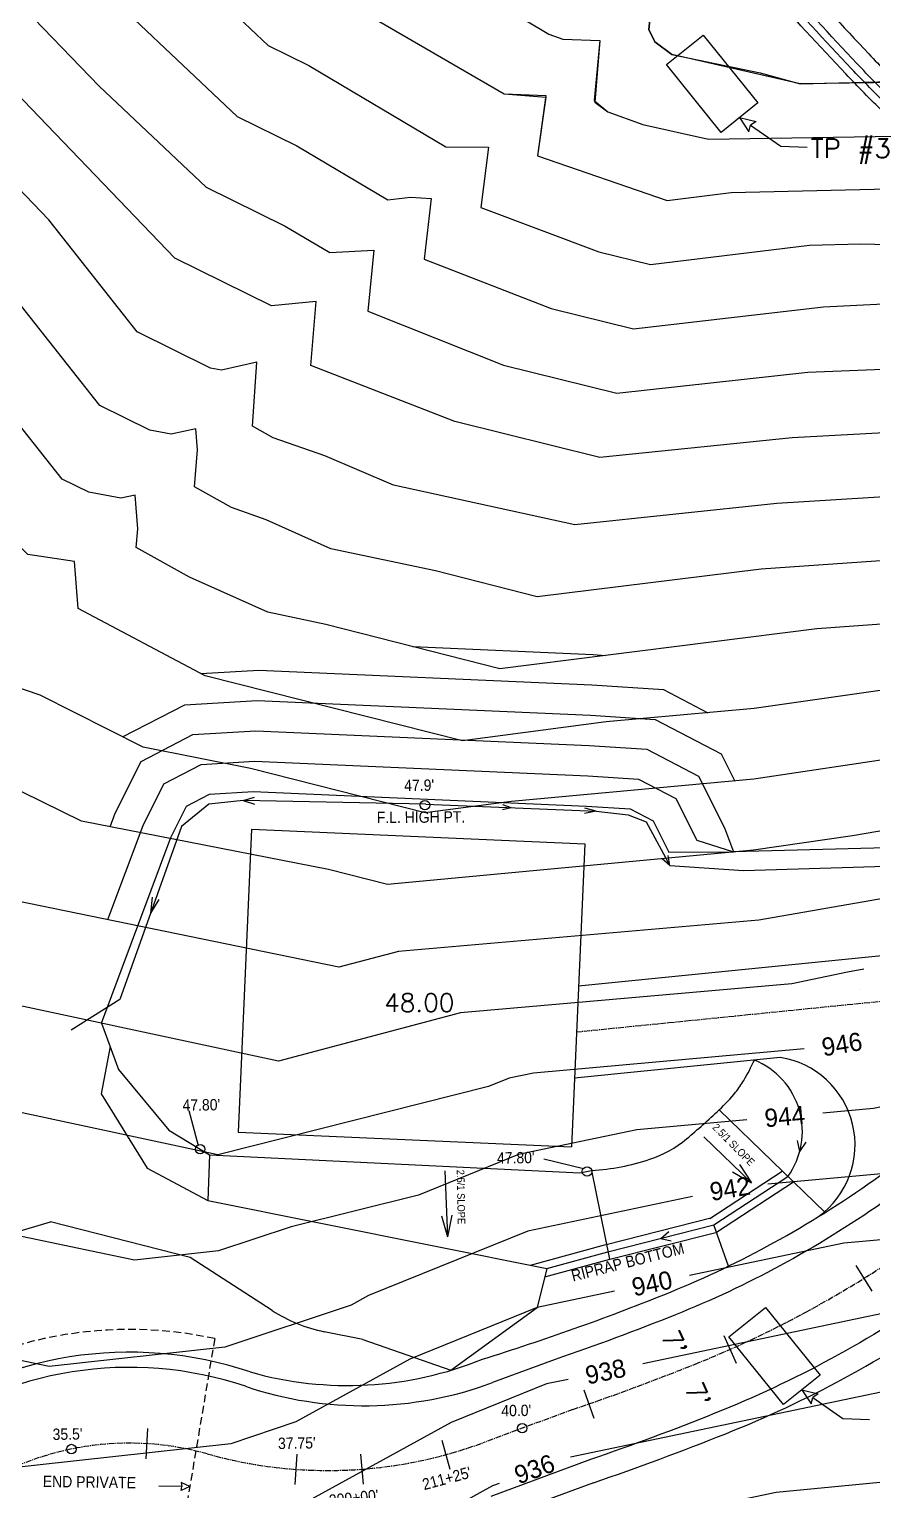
# Model space of a CAD drawing. Header units: inches. Extents: x 798 to 1921, y 392 to 1318.
# Drawn here: x 1027.8 to 1139.1, y 713.7 to 906.6 of the extents above; entities that cross this region are included whole.
import ezdxf
from ezdxf.enums import TextEntityAlignment as Align

# ---------------------------------------------------------------- set-up
doc = ezdxf.new("R2010")
doc.units = ezdxf.units.IN
doc.header["$MEASUREMENT"] = 0
for name, pattern in [('CENTER2', [1.125, 0.75, -0.125, 0.125, -0.125]), ('DASHEDX2', [1.5, 1, -0.5]), ('Solid', [0, 0])]:
    doc.linetypes.add(name, pattern=pattern)
for name, color, linetype in [('CTEXT', 251, 'Continuous'), ('CTR', 251, 'Continuous'), ('CTRINDEX', 7, 'Continuous'), ('D-BLDG', 2, 'Continuous'), ('D-CL', 5, 'CENTER2'), ('D-CONTOURS', 4, 'Continuous'), ('D-SCRATCH', 4, 'Continuous'), ('D-TEXT', 1, 'Continuous'), ('LAYER_2', 7, 'Continuous'), ('Object', 4, 'Continuous'), ('PRVT DRV', 8, 'DASHEDX2'), ('Text', 3, 'Continuous')]:
    doc.layers.add(name, color=color, linetype=linetype)
doc.styles.add('ROMANC', font='txt')
doc.styles.add('SPHAND', font='SPHAND', dxfattribs={"bigfont": 'SPHAND'})
doc.styles.get("Standard").update_dxf_attribs({"font": 'txt.shx', "height": 2})

# ---------------------------------------------------------------- blocks, each defined once
blk = doc.blocks.new('Tick')
at = {"layer": 'D-SCRATCH'}
blk.add_line((0, -2), (0, 2), dxfattribs=at)

msp = doc.modelspace()

# ---------------------------------------------------------------- linework, layer by layer
at = {"layer": 'CTR'}
for points, elevation in [([(1075.103, 1127.247), (1065.43, 1114.302), (1040.841, 1070.16), (1026.689, 1047.155), (1015.62, 1031.616), (1007.993, 1019.07), (1006.704, 1012.336), (1005.997, 989.428), (1009.837, 952.215), (1009.829, 933.62), (1013.738, 924.407), (1022.292, 914.391), (1037.061, 899.082), (1051.17, 885.74), (1061.589, 880.588), (1067.478, 877.102), (1073.28, 877.45), (1072.49, 869.393), (1090.396, 862.251), (1105.362, 858.559), (1130.567, 861.311), (1156.927, 862.372), (1182.787, 865.169), (1190.381, 867.509)], 966), ([(1086.356, 1109.824), (1084.246, 1105.32), (1057.06, 1061.528), (1035.547, 1022.912), (1030.812, 999.303), (1030.48, 988.529), (1034.226, 952.218), (1049.983, 926.544), (1063.483, 913.778), (1090.484, 898.068), (1096, 897.815), (1094.884, 889.881), (1112.02, 884.003), (1120.454, 885.033), (1148.744, 885.689), (1167.148, 885.258), (1178.533, 886.49), (1194.217, 891.321), (1213.479, 895.843), (1218.744, 897.663), (1237.576, 901.801)], 972), ([(1099.504, 1105.231), (1093.904, 1093.276), (1080.396, 1071.519), (1065.619, 1042.041), (1053.128, 1019.849), (1046.884, 990.614), (1046.801, 987.93), (1047.734, 978.883), (1058.983, 960.554), (1073.691, 934.049), (1078.212, 928.081), (1100.971, 914.449), (1106.056, 912.62), (1110.211, 912.445), (1109.595, 906.563), (1110.376, 904.912), (1112.618, 903.262), (1124.303, 900.828), (1129.556, 899.362), (1173.962, 900.515), (1211.189, 909.21), (1220.237, 912.338), (1239.002, 916.384), (1268.027, 919.134)], 976), ([(1187.932, 859.211), (1184.205, 858.062), (1165.31, 856.018), (1156.04, 854.152), (1128.514, 852.656), (1103.143, 850.077), (1083.976, 854.819), (1064.966, 862.226), (1065.707, 870.662), (1059.797, 870.072), (1047.038, 876.382), (1021.75, 902.677), (1006.817, 920.163), (999.992, 936.248), (1000.005, 968.712), (997.837, 989.728), (998.774, 1016.711), (1010.038, 1035.194), (1026.619, 1058.471), (1036.077, 1073.846), (1047.913, 1095.093)], 964), ([(1171.383, 832.46), (1154.892, 829.141), (1131.763, 827.479), (1089.929, 822.194), (1066.947, 828.034), (1059.334, 829.654), (1048.959, 834.287), (1041.943, 838.183), (1042.159, 840.648), (1041.808, 845.121), (1039.897, 844.702), (1035.686, 845.489), (1032.189, 847.219), (1024.053, 857.503), (1011.845, 869.847), (1001.169, 889.732), (986.052, 907.433), (971.586, 941.876), (971.201, 944.215), (974.908, 993.867), (980.974, 1026.388), (990.103, 1040.867)], 958), ([(1165.079, 822.61), (1154.51, 820.804), (1146.286, 820.213), (1123.477, 816.958), (1103.952, 815.177), (1084.991, 812.701), (1051.049, 821.267), (1034.269, 830.169), (1033.787, 836.366), (1027.649, 837.295), (1005.456, 859.765), (987.239, 893.695), (979.131, 903.189), (972.107, 919.742), (965.759, 936.323), (963.977, 947.14), (967.66, 996.07), (971.935, 1018.993), (976.759, 1026.269)], 956), ([(1158.609, 812.937), (1155.757, 812.462), (1123.45, 807.616), (1091.47, 804.699), (1080.053, 803.208), (1057.039, 809.056), (1042.87, 811.832), (1029.289, 818.696), (1025.256, 820.097), (1025.1, 827.13), (1018.382, 828.066), (1011.414, 835.952), (997.555, 850.106), (973.31, 897.657), (972.209, 898.946), (959.932, 930.771), (956.752, 950.066), (960.412, 998.273), (962.32, 1008.504)], 954), ([(1153.175, 803.005), (1136.446, 800.132), (1123.424, 798.274), (1075.115, 793.715), (1067.307, 795.699), (1034.723, 802.084), (1024.336, 807.188), (1016.229, 810.004), (1015.981, 817.581), (1008.926, 818.678), (993.922, 835.658), (989.074, 840.61), (979.294, 859.961), (965.127, 892.791), (964.067, 899.197), (954.106, 925.218), (949.528, 952.991), (952.04, 985.794)], 952), ([(1137.972, 782.553), (1135.825, 782.179), (1128.468, 780.638), (1084.759, 776.798), (1060.71, 770.441), (1016.571, 779.869), (1013.253, 781.322), (1003.687, 787.903), (998.176, 789.818), (997.744, 798.484), (990.014, 799.902), (978.395, 813.052), (970.652, 827.25), (967.249, 841.891), (950.903, 879.771), (947.329, 901.373), (942.452, 914.112), (936.839, 948.17)], 948), ([(1130.071, 772.068), (1094.366, 768.857), (1091.152, 768.184), (1088.439, 767.086), (1052.726, 758.064), (1008.832, 767.457), (1003.577, 770.499), (991.709, 778.835), (989.149, 779.724), (988.626, 788.936), (980.558, 790.514), (974.211, 797.696), (961.173, 821.607), (955.441, 846.263), (943.792, 873.26), (938.96, 902.461), (936.625, 908.56), (933.432, 927.932)], 946), ([(1026.587, 922.214), (1055.274, 895.086), (1063.159, 891.187), (1075.146, 884.09), (1078.158, 884.406), (1080.854, 884.239), (1079.955, 876.223), (1096.692, 869.727), (1107.581, 867.04), (1132.62, 869.966), (1142.308, 870.422), (1160.334, 870), (1181.369, 872.276), (1202.714, 878.852)], 968), ([(1067.869, 922.984), (1096.412, 905.919), (1098.237, 905.263), (1103.129, 905.104), (1102.453, 896.964), (1104.178, 895.694), (1108.797, 894.022), (1117.479, 892.088), (1142.17, 892.448), (1159.95, 893.135), (1170.555, 892.887), (1177.115, 893.596), (1186.152, 896.38), (1212.334, 902.526), (1219.491, 905), (1242.705, 910.084)], 974), ([(1067.869, 922.984), (1096.412, 905.919), (1098.237, 905.263), (1103.129, 905.104), (1102.37, 897.154), (1104.178, 895.694), (1108.797, 894.022), (1117.479, 892.088), (1142.17, 892.448), (1159.95, 893.135), (1170.555, 892.887), (1177.115, 893.596), (1186.152, 896.38), (1212.334, 902.526), (1219.491, 905), (1242.705, 910.084)], 974), ([(1063.483, 913.778), (1090.484, 898.068), (1095.982, 897.614), (1094.884, 889.881), (1112.02, 884.003), (1120.454, 885.033), (1148.744, 885.689), (1167.148, 885.258), (1178.533, 886.49), (1194.217, 891.321), (1213.479, 895.843), (1218.744, 897.663), (1238.136, 901.924), (1271.082, 903.151), (1287.709, 896.541), (1298.885, 889.592), (1312.387, 877.216)], 972), ([(1211.189, 909.21), (1175.697, 900.703), (1145.69, 899.598), (1129.556, 899.362), (1112.618, 903.262), (1110.376, 904.912), (1109.595, 906.563), (1110.211, 912.445)], 976), ([(1122.506, 762.674), (1108.025, 761.372), (1092.388, 758.098), (1079.191, 752.758), (1062.396, 748.578), (1052.816, 745.378), (1041.716, 744.167), (1013.945, 749.99), (1000.155, 756.975), (981.039, 769.09), (979.972, 771.931), (979.507, 779.387), (971.102, 781.125), (970.028, 782.341), (951.694, 815.963), (943.633, 850.635), (936.68, 866.75), (930.165, 905.596)], 944), ([(1180.509, 850.402), (1176.051, 849.92), (1155.658, 845.815), (1126.46, 844.001), (1099.806, 841.18), (1075.903, 846.428), (1066.828, 850.28), (1060.037, 852.687), (1057.292, 854.212), (1057.851, 862.631), (1053.195, 861.609), (1051.76, 861.878), (1042.088, 866.661), (1030.397, 881.438), (1021.209, 890.963)], 962), ([(1115.366, 752.564), (1093.624, 748.013), (1072.59, 739.501), (1070.297, 738.234), (1053.62, 732.665), (1030.438, 730.136), (1019.057, 732.522), (992.958, 745.743), (978.932, 754.911), (974.762, 759.947), (974.546, 762.361), (972.483, 769.687), (966.385, 771.06), (963.285, 770.439), (961.329, 776.331), (953.173, 790.223), (942.214, 810.32), (931.826, 855.007), (929.568, 860.239), (926.129, 880.551)], 942), ([(1098.944, 728.438), (1096.096, 727.842), (1083.508, 722.748), (1055.229, 707.239), (1027.062, 703.87), (1013.554, 704.947), (990.537, 716.769), (979.258, 723.624), (977.059, 725.454), (971.435, 732.451), (966.832, 736.078), (963.185, 740.483), (962.586, 747.16), (961.774, 750.043), (959.374, 750.584), (948.489, 748.404), (941.621, 769.092), (930.328, 788.328), (923.54, 806.269), (917.155, 836.45)], 938), ([(1089.828, 714.719), (1088.968, 714.371), (1058.25, 697.422), (1047.988, 693.32), (1030.474, 691.215), (1006.62, 693.117), (998.732, 697.169), (972.953, 712.836), (967.928, 717.018), (957.613, 730.187), (956.419, 740.222), (941.719, 738.034), (936.317, 751.765), (931.767, 765.473), (928.157, 771.62), (914.355, 808.104), (911.934, 819.543)], 936), ([(1242.097, 711.559), (1237.152, 745.085), (1235.002, 749.374), (1212.822, 769.927), (1206.549, 772.671), (1186.066, 773.147), (1162.233, 768.996), (1139.246, 764.18), (1132.545, 763.577)], 944), ([(1233.796, 706.191), (1229.943, 731.36), (1225.622, 741.096), (1203.221, 760.9), (1175.149, 762.344), (1144.635, 755.951), (1125.294, 754.212)], 942), ([(1217.205, 695.461), (1200.172, 733.479), (1198.405, 735.041), (1196.21, 735.151), (1163.94, 741.28), (1155.413, 739.494), (1149, 738.917), (1108.81, 730.503)], 938), ([(1209.207, 690.308), (1197.559, 715.278), (1188.735, 724.399), (1159.608, 730.11), (1153.505, 729.516), (1099.275, 718.163)], 936), ([(1201.21, 685.155), (1197.036, 694.103), (1177.566, 714.229), (1161.593, 717.474), (1159.676, 716.737), (1126.38, 713.493), (1098.568, 707.67), (1094.427, 705.994), (1092.209, 704.772)], 934)]:
    msp.add_lwpolyline(points, dxfattribs=dict(at, elevation=elevation))
at = {"layer": 'CTRINDEX'}
for points, elevation in [([(1079.93, 1112.437), (1079.417, 1111.342), (1059.914, 1079.926), (1050.367, 1062.788), (1026.783, 1024.46), (1022.776, 1003.647), (1022.319, 988.829), (1027.471, 938.886), (1033.732, 928.685), (1059.378, 904.432), (1064.729, 901.786), (1082.815, 891.079), (1088.427, 891.027), (1087.42, 883.052), (1102.988, 877.203), (1109.801, 875.522), (1130.796, 878.086), (1137.537, 878.243), (1163.741, 877.629), (1179.951, 879.383), (1202.281, 886.262), (1214.624, 889.16), (1217.998, 890.326), (1222.944, 891.413)], 970), ([(1146.586, 792.934), (1124.118, 789.035), (1076.565, 784.899), (1068.694, 782.819), (1026.067, 791.591), (1018.976, 794.694), (1015.666, 796.971), (1007.203, 799.911), (1006.863, 808.033), (999.47, 809.29), (982.578, 828.407), (980.132, 832.893), (979.056, 837.519), (958.015, 886.281), (955.698, 900.285), (948.279, 919.665), (942.304, 955.916), (942.995, 964.91)], 950), ([(1175.315, 841.497), (1155.275, 837.478), (1124.407, 835.345), (1094.868, 831.687), (1081.418, 835.105), (1067.618, 838.041), (1059.1, 841.856), (1054.498, 843.487), (1049.618, 846.198), (1050.047, 851.103), (1049.83, 853.876), (1046.546, 853.155), (1043.723, 853.684), (1037.139, 856.94), (1021.821, 876.302)], 960), ([(1105.077, 740.066), (1094.86, 737.927), (1078.049, 731.124), (1063.012, 722.82), (1054.425, 719.952), (1023.65, 716.525), (1020.488, 716.777), (985.761, 734.511), (977.117, 740.548), (968.974, 750.215), (968.566, 754.761), (967.129, 759.865), (962.879, 760.822), (955.887, 759.422), (951.475, 772.712), (932.735, 804.676), (922.591, 852.336), (920.586, 864.136)], 940), ([(1225.494, 700.822), (1223.606, 713.158), (1212.897, 737.287), (1200.813, 747.971), (1185.802, 748.724), (1169.544, 751.812), (1150.024, 747.722), (1135.342, 746.402), (1114.943, 742.132)], 940)]:
    msp.add_lwpolyline(points, dxfattribs=dict(at, elevation=elevation))
at = {"layer": 'D-BLDG'}
for p, q in [((1057.176, 801.029), (1055.408, 761.068)), ((1057.176, 801.029), (1101.133, 799.085)), ((1101.133, 799.085), (1099.365, 759.124)), ((1055.408, 761.068), (1099.365, 759.124))]:
    msp.add_line(p, q, dxfattribs=at)
at = {"layer": 'D-CL'}
msp.add_line((1137.356, 779.898), (1137.356, 779.898), dxfattribs=at)
msp.add_lwpolyline([(1143.697, 908.138, 0.0115495), (1148.162, 903.609, 0.0107407), (1153.723, 898.45, 0.0099535), (1159.95, 893.135, 0.0434303), (1166.21, 888.854, 0.0453101), (1172.84, 885.874, 0.0609302), (1175.664, 885.271, 0.0100188), (1193.117, 884.075, 0.0727155), (1207.99, 885.519, -0.0533596), (1228.118, 888.26, -0.3462411), (1267.982, 858.707, -0.3384745), (1248.938, 811.913, -0.0636553), (1221.111, 800.003, 0.0734458), (1197.167, 789.199, 0.0031968), (1179.012, 777.385, 0.0128529), (1174.593, 774.303, 0.0624132), (1158.839, 759.348, -0.0689904), (1144.399, 745.995, -0.0280506), (1130.291, 737.298, -0.0288703), (1115.712, 730.459, -0.0126403), (1099.559, 724.46), (1087.732, 720.083, -0.1583099), (1051.314, 718.61, 0.2327945), (1018.314, 712.473, -0.2229483)], format="xyb", dxfattribs=at)
at = {"layer": 'D-CL', "flags": 128}
msp.add_lwpolyline([(1176.047, 775.632, 0.1655884), (1157.206, 780), (1100.034, 774.24)], format="xyb", dxfattribs=at)
at = {"layer": 'D-CONTOURS'}
for points in [[(1078.443, 825.113), (1102.237, 824.06), (1103.88, 823.957)], [(1050.474, 821.572), (1058.104, 822.009), (1102.061, 820.064), (1111.507, 819.443), (1117.392, 816.403)], [(1040.136, 813.214), (1048.339, 817.451), (1057.927, 818.013), (1101.884, 816.068), (1110.411, 815.507), (1119.149, 810.994), (1120.953, 807.388)], [(1038.501, 801.344), (1039.169, 803.134), (1042.595, 809.982), (1049.435, 813.515), (1057.75, 814.016), (1101.707, 812.072), (1109.316, 811.57), (1116.155, 808.038), (1119.582, 801.19), (1120.763, 798.023)], [(1038.2, 789.094), (1042.842, 801.536), (1045.589, 807.026), (1050.53, 809.578), (1057.573, 810.02), (1101.53, 808.076), (1108.22, 807.634), (1113.162, 805.082), (1115.909, 799.592), (1120.75, 798.023)], [(1037.371, 775.427), (1046.515, 799.937), (1048.583, 804.071), (1051.626, 805.642), (1057.397, 806.024), (1101.354, 804.08), (1107.125, 803.698), (1110.168, 802.126), (1112.236, 797.993), (1120.75, 798.023)]]:
    msp.add_lwpolyline(points, dxfattribs=at)
at = {"layer": 'D-SCRATCH'}
for points in [[(1257.863, 853.898, 0.0156765), (1257.417, 855.766, 0.3371), (1229.301, 877.33, 0.0663064), (1210.297, 874.877, -0.0764714), (1193.226, 873.023, -0.0109988), (1173.329, 874.348, -0.059565), (1169.489, 875.156, -0.0466732), (1161.275, 878.822, -0.0442591), (1153.472, 884.177, -0.0091262), (1146.291, 890.326, -0.0109177), (1140.49, 895.712, -0.0113725), (1135.597, 900.678, -0.0050987), (1125.111, 912.048, -0.0377525), (1113.328, 927.251, -0.0179399), (1092.391, 961.554, -0.0448519), (1088.564, 970.068, -0.0206286), (1082.827, 989.182, -0.245573), (1092.626, 1030.794, -0.056421), (1101.824, 1039.28, -0.0149012)], [(1259.859, 854.121, 0.0170996), (1259.346, 856.292, 0.3371), (1229.309, 879.33, 0.0663064), (1209.782, 876.809, -0.0764714), (1193.315, 875.021, -0.0109988), (1173.506, 876.34, -0.059565), (1170.131, 877.05, -0.0466732), (1162.257, 880.564, -0.0442591), (1154.745, 885.719, -0.0091262), (1147.62, 891.821, -0.0109177), (1141.882, 897.148, -0.0113725), (1137.053, 902.049, -0.0050987), (1126.595, 913.389, -0.0377525), (1114.997, 928.353, -0.0179399), (1094.135, 962.534, -0.0448519), (1090.454, 970.721, -0.0206286), (1084.764, 989.678, -0.245573), (1094.139, 1029.486, -0.056792), (1103.07, 1037.714, -0.0150903)], [(1087.649, 731.106, 0.0201158), (1111.687, 739.652, 0.0286459), (1125.223, 746.009, 0.0274828), (1138.501, 754.174, 0.0690364), (1152.288, 766.866, -0.0605037), (1167.754, 781.598, -0.0142338), (1172.742, 785.097, -0.0035631), (1193.149, 798.356, -0.0780041), (1219.051, 809.718, 0.0781008), (1244.92, 821.07, 0.3279481), (1258.381, 856.029, 0.3371), (1229.305, 878.33, 0.0663064), (1210.04, 875.843, -0.0764714), (1193.27, 874.022, -0.0109988), (1173.417, 875.344, -0.059565), (1169.81, 876.103, -0.0466732), (1161.766, 879.693, -0.0442591), (1154.109, 884.948, -0.0091262), (1146.956, 891.074, -0.0109177), (1141.186, 896.43, -0.0113725), (1136.325, 901.364, -0.0050987), (1125.853, 912.718, -0.0377525)], [(1102.273, 714.802, 0.0127702), (1119.736, 721.267, 0.0290701), (1135.36, 728.588, 0.0285685), (1150.296, 737.817, 0.0690104), (1165.396, 751.839, -0.0643838), (1181.433, 767.007, -0.0114273), (1185.287, 769.679, -0.0028235), (1201.184, 780.041, -0.0704359), (1223.609, 790.363, 0.054474), (1252.955, 802.756, 0.3449312), (1277.614, 861.392, 0.3518227), (1226.931, 898.189, 0.0451217), (1206.284, 895.305, -0.0705538), (1192.963, 894.128, -0.008927), (1177.964, 895.189, -0.0629069), (1175.871, 895.644, -0.043337), (1170.655, 898.013, -0.0421988), (1165.792, 901.322, -0.0111829), (1160.521, 905.798, -0.0105336), (1155.137, 910.788, -0.0117566)]]:
    msp.add_lwpolyline(points, format="xyb", dxfattribs=at)
at = {"layer": 'D-SCRATCH', "flags": 128}
msp.add_lwpolyline([(1158.355, 786.103, 0.0121904), (1156.604, 785.969), (1100.302, 780.297)], format="xyb", dxfattribs=at)
msp.add_lwpolyline([(1126.922, 770.918), (1099.766, 768.182)], dxfattribs=at)
at = {"layer": 'LAYER_2'}
for p, q in [((1142.63, 798.632), (1120.763, 798.023)), ((1102.273, 714.802), (1093.085, 711.402, 60.047))]:
    msp.add_line(p, q, dxfattribs=at)
at = {"layer": 'LAYER_2', "color": 0, "linetype": 'Solid'}
for p, q in [((1048.871, 763.927), (1050.111, 759.299)), ((1116.849, 760.426), (1123.127, 754.379)), ((1082.674, 755.963), (1083.032, 747.254)), ((1095.746, 757.552), (1100.963, 756.276)), ((1121.573, 756.808), (1123.127, 754.379)), ((1120.648, 755.837), (1123.127, 754.379)), ((1082.248, 750.021), (1083.032, 747.254)), ((1083.588, 750.084), (1083.032, 747.254))]:
    msp.add_line(p, q, dxfattribs=at)
at = {"layer": 'LAYER_2'}
for points in [[(1128.531, 914.252, 0.0049937), (1138.6, 903.34, 0.0115495), (1143.292, 898.581, 0.0107407), (1149.074, 893.217, 0.0099535), (1155.513, 887.721, 0.0434303), (1162.774, 882.755, 0.0453101), (1170.559, 879.256, 0.0609302), (1175.045, 878.299, 0.0100188), (1192.778, 877.083, 0.0727155), (1209.667, 878.723, -0.0533596), (1228.319, 881.263, -0.3462411), (1261.229, 856.866, -0.3384745), (1245.39, 817.947, -0.0636553), (1219.194, 806.736, 0.0734458), (1193.386, 795.09, 0.0031968), (1175.157, 783.227, 0.0128529), (1170.442, 779.939, 0.0624132), (1153.426, 763.786, -0.0689904), (1140.397, 751.739, -0.0280506), (1126.957, 743.454, -0.0288703), (1113.109, 736.958, -0.0127032), (1097.209, 731.054), (1088.977, 728.008)], [(1153.032, 908.638, 0.0107407), (1158.373, 903.682, 0.0099535), (1164.388, 898.549, 0.0434303), (1169.645, 894.953, 0.0453101), (1175.121, 892.492, 0.0609302), (1176.282, 892.244, 0.0100188), (1193.456, 891.067, 0.0727155), (1206.313, 892.315, -0.0533596), (1227.917, 895.257, -0.3462411), (1274.736, 860.549, -0.3384745), (1252.486, 805.879, -0.0636553), (1223.027, 793.271, 0.0734458), (1200.947, 783.307, 0.0031968), (1182.868, 771.542, 0.0128529), (1178.744, 768.666, 0.0624132), (1164.252, 754.91, -0.0689904), (1148.4, 740.252, -0.0280506), (1133.624, 731.143, -0.0288703), (1118.314, 723.961, -0.0125793), (1101.909, 717.866), (1088.746, 712.994)]]:
    msp.add_lwpolyline(points, format="xyb", dxfattribs=at)
at = {"layer": 'Object'}
for p, q in [((1121.569, 894.918), (1123.736, 894.408)), ((1121.569, 894.918), (1122.8, 893.063)), ((1122.8, 893.063), (1123.019, 893.909)), ((1123.736, 894.408), (1123.019, 893.909)), ((1123.019, 893.909), (1126.991, 891.144)), ((1126.991, 891.144), (1130.487, 891.017)), ((1038.496, 772.364), (1037.302, 766.093)), ((1037.302, 766.093), (1043.399, 756.307)), ((1132.843, 750.447), (1118.875, 763.999)), ((1129.497, 758.482), (1129.221, 759.974)), ((1051.621, 758.052), (1051.379, 752.056)), ((1129.497, 758.482), (1130.361, 759.73)), ((1043.399, 756.307), (1051.379, 752.056)), ((1102.046, 755.987), (1104.395, 744.288)), ((1117.626, 749.643), (1127.203, 755.919)), ((1118.174, 748.807), (1127.939, 755.205)), ((1118.523, 747.839), (1128.674, 754.492)), ((1051.379, 752.056), (1096.148, 743.059)), ((1016.096, 744.932), (1030.628, 749.213)), ((1049.07, 744.509), (1030.628, 749.213)), ((1103.952, 746.24), (1117.929, 749.776)), ((1104.198, 745.271), (1118.174, 748.807)), ((1120.123, 743.39), (1118.174, 748.807)), ((1104.443, 744.301), (1118.42, 747.837)), ((1111.186, 747.039), (1112.21, 747.967)), ((1111.186, 747.039), (1112.528, 746.709)), ((1059.888, 737.523), (1049.07, 744.509)), ((1093.969, 743.497), (1103.933, 746.235)), ((1096.148, 743.059), (1104.198, 745.271)), ((1096.148, 743.059, 346.358), (1094.86, 737.927, 940)), ((1095.869, 741.945), (1104.463, 744.306)), ((1083.467, 729.632), (1094.86, 737.927, 940)), ((1071.864, 733.688), (1066.757, 734.725)), ((1071.864, 733.688), (1083.467, 729.632)), ((1129.788, 727.046), (1131.955, 726.536)), ((1129.788, 727.046), (1131.019, 725.19)), ((1131.019, 725.19), (1131.238, 726.036)), ((1131.955, 726.536), (1131.238, 726.036)), ((1131.238, 726.036), (1135.21, 723.272)), ((1135.21, 723.272), (1138.706, 723.145))]:
    msp.add_line(p, q, dxfattribs=at)
at = {"layer": 'Object', "linetype": 'Solid'}
for p, q in [((1037.371, 775.427), (1039.621, 769.302)), ((1039.621, 769.302), (1046.246, 761.302)), ((1046.246, 761.302), (1051.621, 758.052))]:
    msp.add_line(p, q, dxfattribs=at)
at = {"layer": 'Object'}
for points in [[(1111.943, 901.919), (1116.769, 905.81), (1123.982, 896.864), (1119.156, 892.973)], [(1120.162, 734.047), (1124.988, 737.938), (1132.201, 728.991), (1127.375, 725.1)]]:
    msp.add_lwpolyline(points, close=True, dxfattribs=at)
msp.add_lwpolyline([(1102.046, 755.987, 0.0653276), (1109.715, 757.484, 0.0922354), (1114.572, 760.184, 0.017047), (1118.875, 763.999, 0.0308239), (1121.043, 766.327, 0.0402759), (1122.126, 767.884, 0.025183), (1123.516, 770.575)], format="xyb", dxfattribs=at)
msp.add_lwpolyline([(1051.621, 758.052), (1100.496, 755.677), (1102.046, 755.987)], dxfattribs=at)
at = {"layer": 'Object', "linetype": 'Solid'}
for centre in [(1050.371, 758.802), (1101.433, 755.864)]:
    msp.add_circle(centre, 0.625, dxfattribs=at)
at = {"layer": 'Object'}
for centre, radius, start, end in [((1119.67, 761.147), 10.182, 324.30165, 67.80845), ((1125.112, 759.371), 11.689, 305.95535, 81.09103), ((1070.737, 754.325), 20, 237.15039, 258.52157), ((1041.047, 682.023), 50, 71.41025, 126.74433), ((1069.854, 774.897), 47.268, 254.20368, 292.11495), ((1041.047, 682.023), 48, 71.41025, 126.74433), ((1071.97, 773.962), 49, 251.41025, 290.3087)]:
    msp.add_arc(centre, radius, start, end, dxfattribs=at)
at = {"layer": 'PRVT DRV'}
msp.add_line((1052.3, 733.814), (1047.333, 704.257), dxfattribs=at)
msp.add_arc((1041.047, 682.023), 53, 77.74148, 126.74433, dxfattribs=at)
at = {"layer": 'Text'}
for p, q in [((1056.057, 804.816), (1057.557, 805.255)), ((1056.057, 804.816), (1057.538, 804.315)), ((1091.413, 803.861), (1090.306, 804.234)), ((1091.413, 803.861), (1090.28, 803.578)), ((1102.659, 803.41), (1101.107, 803.121)), ((1102.659, 803.41), (1101.135, 803.822)), ((1112.354, 796.221), (1111.349, 797.129)), ((1112.354, 796.221), (1112.145, 797.559)), ((1043.859, 789.97), (1044.099, 792.05)), ((1043.859, 789.97), (1044.989, 791.733)), ((1047.984, 714.301, -0.497), (1044.908, 714.331, -1.985)), ((1047.881, 713.77, -1.985), (1047.986, 714.308, -1.087)), ((1049.012, 714.291), (1047.881, 713.77, -1.985)), ((1049.012, 714.291), (1047.891, 714.834, -1.985)), ((1047.891, 714.834, -1.985), (1047.986, 714.308, -0.489))]:
    msp.add_line(p, q, dxfattribs=at)
for points in [[(1080.167, 804.312), (1056.057, 804.816), (1051.522, 804.348), (1047.925, 801.378), (1039.793, 778.562), (1033.382, 774.499)], [(1080.167, 804.312), (1102.659, 803.41), (1106.881, 802.941), (1109.227, 802.003), (1112.354, 796.221), (1122.066, 795.566), (1142.317, 796.198), (1168.588, 798.088)]]:
    msp.add_lwpolyline(points, dxfattribs=at)
at = {"layer": 'Text', "linetype": 'Solid'}
for centre in [(1080.049, 804.208), (1092.882, 721.989), (1033.388, 719.243)]:
    msp.add_circle(centre, 0.625, dxfattribs=at)

# ---------------------------------------------------------------- block references
at = {"layer": 'Object'}
for p, rotation in [((1137.969, 741.76), 211.8809609964846), ((1120.314, 732.399), 203.8739976360455), ((1101.663, 725.189), 199.3012374581908), ((1043.333, 719.954), 176.551079934767), ((1082.819, 718.505), 195.2957776448069), ((1063.009, 716.568), 175.8734795047791), ((1071.724, 716.585), 185.1780591192815)]:
    msp.add_blockref('Tick', p, dxfattribs=dict(at, rotation=rotation))

# ---------------------------------------------------------------- texts
at = {"layer": 'CTEXT', "style": 'ROMANC'}
for s, rotation, p in [('946', 9.30931, (1135.07, 772.663, 946)), ('944', 5.13942, (1127.525, 763.126, 944)), ('942', 9.42074, (1120.299, 753.597, 942)), ('940', 11.824, (1110.01, 741.099, 940)), ('938', 11.824, (1103.877, 729.47, 938)), ('936', 20.02684, (1094.5, 716.61, 936))]:
    msp.add_text(s, height=2.4, rotation=rotation, dxfattribs=at).set_placement(p, align=Align.MIDDLE_CENTER)
at = {"layer": 'D-TEXT'}
msp.add_text('48.00', height=2.4, dxfattribs=at).set_placement((1074.675, 776.937))
at = {"layer": 'Text', "style": 'SPHAND', "width": 0.92}
for s, height, rotation, p in [("47.9'", 1.5, 0.92223, (1077.319, 806.046)), ('F.L. HIGH PT.', 1.5, 0.32583, (1073.686, 801.842)), ("47.80'", 1.5, 0.92223, (1048.064, 763.863)), ('2.5/1 SLOPE', 1, 314.74877, (1117.901, 761.598)), ("47.80'", 1.5, 0.92223, (1089.563, 756.892)), ('2.5/1 SLOPE', 1, 271.02742, (1084.244, 756.084)), ('RIPRAP BOTTOM', 1.5, 14.15343, (1099.579, 741.336, -942)), ("40.0'", 1.5, 0.92223, (1090.131, 723.548)), ("35.5'", 1.5, 0.92223, (1030.922, 720.438)), ("37.75'", 1.5, 0.92223, (1060.669, 719.244, 1775.495)), ('END PRIVATE', 1.5, 359.10829, (1029.6, 714.243, -1286.341)), ("211+25'", 1.5, 14.96682, (1079.938, 713.812)), ("200+00'", 1.5, 6.27756, (1067.472, 711.711))]:
    msp.add_text(s, height=height, rotation=rotation, dxfattribs=at).set_placement(p)
at = {"layer": 'Text', "insert": (1130.932, 892.097), "char_height": 2.5, "width": 13.1562, "attachment_point": 1}
msp.add_mtext('TP #3', dxfattribs=at)
at = {"layer": 'Text', "char_height": 2.5, "attachment_point": 1, "rotation": 295}
for insert, width in [((1113.395, 735.241, 12), 4.51752), ((1116.528, 728.364, 12), 4.51553)]:
    msp.add_mtext("7'", dxfattribs=dict(at, insert=insert, width=width))

doc.saveas('drawing.dxf')
